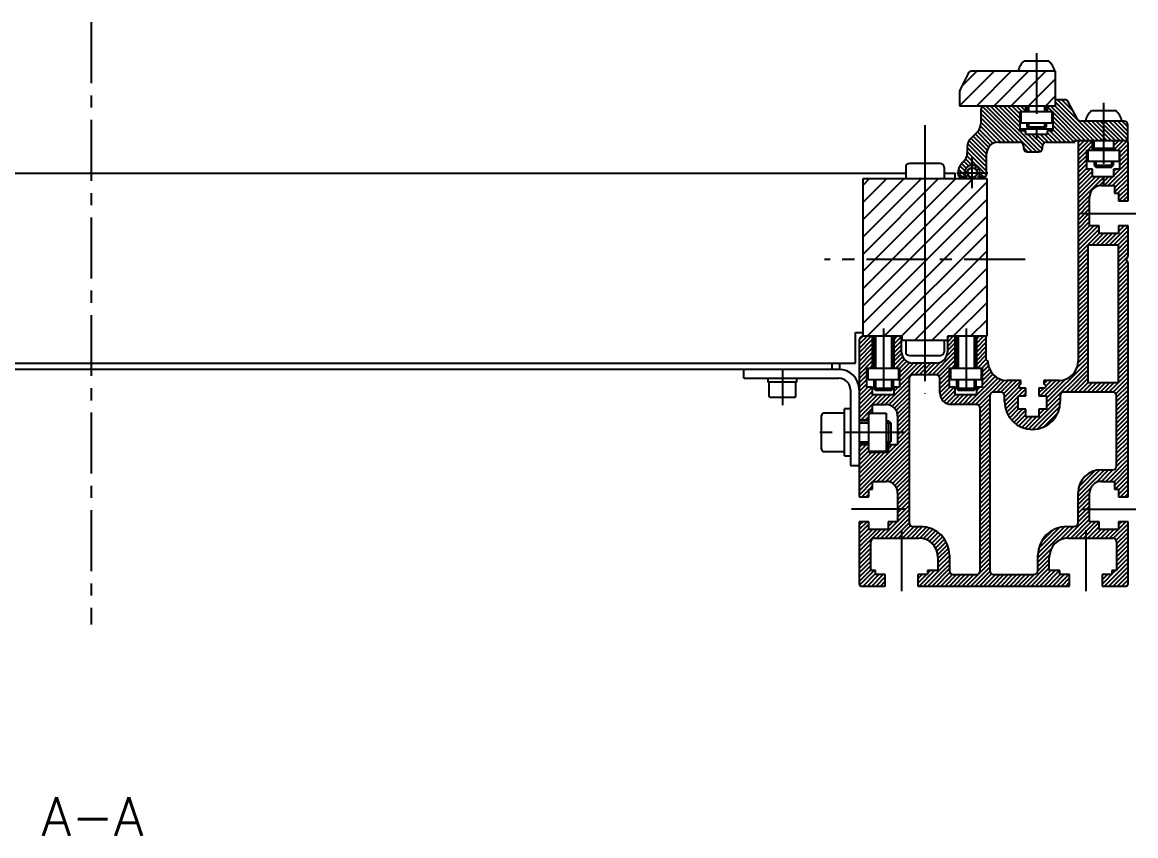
# Model space of a CAD drawing. Extents: x -10 to 1647, y -8 to 1051.
# Drawn here: x 1356.9 to 1646.9, y 3 to 214.8 of the extents above; entities that cross this region are included whole.
import ezdxf

# ---------------------------------------------------------------- set-up
doc = ezdxf.new("R2010")
doc.units = 0
doc.header["$LTSCALE"] = 0.5
doc.linetypes.add('CENTER', pattern=[50.8, 31.75, -6.35, 6.35, -6.35])
for name, color, linetype in [('MSM_CENTER', 1, 'CENTER'), ('MSM_CONTINUOUS', 7, 'CONTINUOUS'), ('MSM_NARROW', 5, 'CONTINUOUS'), ('MSM_PART_NUMBER', 7, 'CONTINUOUS')]:
    doc.layers.add(name, color=color, linetype=linetype)
doc.styles.get("Standard").update_dxf_attribs({"font": 'txt.shx', "height": 10, "bigfont": 'bigfont.shx'})

# ---------------------------------------------------------------- blocks, each defined once
blk = doc.blocks.new('*U90')
at = {"layer": 'MSM_PART_NUMBER'}
blk.add_text('A-A', height=10, dxfattribs=at).set_placement((1361.96, 3))

msp = doc.modelspace()

# ---------------------------------------------------------------- linework, layer by layer
at = {"layer": 'MSM_CENTER'}
for p, q in [((1374.85, 214.75), (1374.85, 58)), ((1621, 206.75), (1621, 183.5)), ((1638.5, 193.75), (1638.5, 172.5)), ((1591.95, 188), (1591.95, 118)), ((1604.3, 171.6), (1604.3, 179.6)), ((1600.3, 175.6), (1608.3, 175.6)), ((1632.85, 165), (1646.85, 165)), ((1618.05, 153), (1565.85, 153)), ((1581.2, 135), (1581.2, 115.75)), ((1602.7, 135), (1602.7, 115.75)), ((1554.85, 124.1), (1554.85, 115.1)), ((1586.85, 108), (1563.05, 108)), ((1586.85, 88), (1572.85, 88)), ((1632.85, 88), (1646.85, 88)), ((1585.85, 82.5), (1585.85, 66)), ((1633.85, 82.5), (1633.85, 66))]:
    msp.add_line(p, q, dxfattribs=at)
at = {"layer": 'MSM_CONTINUOUS'}
for p, q in [((1617.88, 204.75), (1624.13, 204.75)), ((1603.22, 201.45), (1601.11, 197.21)), ((1626, 202), (1604.12, 202)), ((1626, 193), (1626, 202)), ((1601, 196.76), (1601, 193)), ((1628.4, 194.6), (1626, 194.6)), ((1601, 193), (1626, 193)), ((1606.5, 192), (1606.5, 188.34)), ((1616.75, 191.5), (1625.25, 191.5)), ((1616.75, 186.5), (1616.75, 191.5)), ((1617, 188.5), (1617, 191.5)), ((1618.25, 191.5), (1618.25, 193)), ((1618.5, 193), (1618.5, 191.5)), ((1623.5, 191.5), (1623.5, 193)), ((1623.75, 193), (1623.75, 191.5)), ((1625, 191.5), (1625, 188.5)), ((1625.25, 191.5), (1625.25, 186.5)), ((1631.72, 189.53), (1629.28, 194.07)), ((1635.38, 191.75), (1641.63, 191.75)), ((1625, 188.5), (1617, 188.5)), ((1618.5, 188.5), (1618.5, 187.43)), ((1623.5, 188.5), (1623.5, 187.43)), ((1643.8, 189), (1632.6, 189)), ((1638.5, 188.5), (1637.63, 189)), ((1639.37, 189), (1638.5, 188.5)), ((1605.62, 186.22), (1603.88, 184.48)), ((1616.75, 187), (1625.25, 187)), ((1618.25, 186.5), (1616.75, 186.5)), ((1618.25, 185.5), (1618.25, 186.5)), ((1623.5, 187.43), (1618.5, 187.43)), ((1618.5, 187.43), (1618.93, 187)), ((1623.07, 187), (1623.5, 187.43)), ((1623.75, 186.5), (1623.75, 185.5)), ((1625.25, 186.5), (1623.75, 186.5)), ((1644.8, 184), (1644.8, 188)), ((1611, 183.5), (1616.6, 183.5)), ((1623.75, 185.5), (1618.25, 185.5)), ((1623.6, 183.5), (1631, 183.5)), ((1631, 184), (1644.8, 184)), ((1631, 183.5), (1631, 184)), ((1631.85, 183.5), (1631.85, 126.51)), ((1635.6, 181.5), (1635.6, 184)), ((1635.9, 184), (1635.9, 182)), ((1641.1, 184), (1641.1, 181.5)), ((1644.85, 168.25), (1644.85, 183.5)), ((1603, 182.36), (1603, 180.74)), ((1608, 175.1), (1608, 180.5)), ((1617.6, 182.5), (1617.6, 182)), ((1618.6, 181), (1621.6, 181)), ((1622.6, 182), (1622.6, 182.5)), ((1634.1, 181.5), (1642.6, 181.5)), ((1634.1, 176.5), (1634.1, 181.5)), ((1634.5, 178.5), (1634.5, 181.5)), ((1635.9, 182), (1641.1, 182)), ((1636, 182), (1636, 181.5)), ((1641, 181.5), (1641, 182)), ((1642.5, 181.5), (1642.5, 178.5)), ((1642.6, 181.5), (1642.6, 176.5)), ((1586.95, 177), (1586.95, 174.08)), ((1595.95, 178), (1587.95, 178)), ((1596.95, 177), (1596.95, 174.08)), ((1642.5, 178.5), (1634.5, 178.5)), ((1636, 178.5), (1636, 177.43)), ((1641, 177.43), (1636, 177.43)), ((1636, 177.43), (1636.43, 177)), ((1636.43, 177), (1640.57, 177)), ((1640.57, 177), (1641, 177.43)), ((1641, 178.5), (1641, 177.43)), ((1162.75, 175.5), (1586.95, 175.5)), ((1575.85, 174.08), (1608.05, 174.08)), ((1575.85, 133), (1575.85, 174.08)), ((1591.95, 174.08), (1591.95, 131.92)), ((1596.95, 175.5), (1599.85, 175.5)), ((1599.85, 174.08), (1599.85, 175.5)), ((1600.6, 175.6), (1600.6, 175.1)), ((1601.1, 174.6), (1602.21, 174.6)), ((1606.39, 174.6), (1607.5, 174.6)), ((1608.05, 174.08), (1608.05, 133)), ((1635.6, 176.5), (1634.1, 176.5)), ((1635.6, 174.5), (1635.6, 176.5)), ((1641.1, 174.5), (1635.6, 174.5)), ((1641.1, 176.5), (1641.1, 174.5)), ((1642.6, 176.5), (1641.1, 176.5)), ((1637.85, 172.25), (1641.35, 172.25)), ((1641.35, 172.25), (1641.35, 170.25)), ((1634.85, 161.75), (1634.85, 169.25)), ((1641.35, 170.25), (1642.35, 170.25)), ((1642.35, 170.25), (1642.35, 168.25)), ((1642.35, 168.25), (1644.85, 168.25)), ((1637.35, 161.75), (1634.85, 161.75)), ((1637.35, 159.75), (1637.35, 161.75)), ((1642.35, 159.75), (1637.35, 159.75)), ((1644.85, 161.75), (1642.35, 161.75)), ((1642.35, 161.75), (1642.35, 159.75)), ((1644.85, 153.87), (1644.85, 161.75)), ((1642.35, 156.75), (1634.35, 156.75)), ((1634.35, 156.75), (1634.35, 121)), ((1642.35, 121), (1642.35, 156.75)), ((1644.35, 153), (1644.85, 153.87)), ((1644.85, 152.13), (1644.35, 153)), ((1644.85, 91.25), (1644.85, 152.13)), ((1573.85, 126), (1573.85, 134)), ((1573.85, 134), (1575.85, 134)), ((1574.85, 132), (1574.85, 91.25)), ((1586.05, 133), (1575.85, 133)), ((1578.35, 124.75), (1578.35, 133)), ((1578.7, 133), (1578.7, 124.75)), ((1583.7, 124.75), (1583.7, 133)), ((1583.85, 133), (1583.85, 124.75)), ((1585.85, 129), (1585.85, 133)), ((1586.05, 131.92), (1586.05, 133)), ((1597.85, 131.92), (1586.05, 131.92)), ((1586.95, 131.92), (1586.95, 129)), ((1596.95, 131.92), (1596.95, 129)), ((1597.85, 133), (1597.85, 129)), ((1608.05, 133), (1597.85, 133)), ((1599.85, 124.75), (1599.85, 133)), ((1600.2, 133), (1600.2, 124.75)), ((1605.2, 124.75), (1605.2, 133)), ((1605.35, 133), (1605.35, 124.75)), ((1607.95, 126.91), (1607.95, 133)), ((1587.95, 128), (1595.95, 128)), ((1175.85, 126), (1573.85, 126)), ((1567.85, 124.4), (1567.85, 126)), ((1569.85, 124.4), (1569.85, 126)), ((1576.85, 124.75), (1585.35, 124.75)), ((1576.85, 119.75), (1576.85, 124.75)), ((1577.2, 121.75), (1577.2, 124.75)), ((1585.2, 121.75), (1585.2, 124.75)), ((1585.35, 124.75), (1585.35, 119.75)), ((1594.85, 126), (1588.85, 126)), ((1598.35, 124.75), (1606.85, 124.75)), ((1598.35, 119.75), (1598.35, 124.75)), ((1598.7, 121.75), (1598.7, 124.75)), ((1606.7, 121.75), (1606.7, 124.75)), ((1606.85, 124.75), (1606.85, 119.75)), ((1569.85, 124.4), (1179.85, 124.4)), ((1544.85, 122.1), (1544.85, 124.4)), ((1544.85, 122.1), (1569.55, 122.1)), ((1551.05, 122.1), (1551.05, 121.1)), ((1558.65, 121.1), (1558.65, 122.1)), ((1587.85, 122), (1587.85, 84.5)), ((1594.85, 123), (1588.85, 123)), ((1595.85, 118.25), (1595.85, 122)), ((1558.65, 121.1), (1551.05, 121.1)), ((1551.35, 121.1), (1551.35, 117.5)), ((1558.35, 117.5), (1558.35, 121.1)), ((1572.55, 119.1), (1572.55, 99.4)), ((1578.35, 119.75), (1576.85, 119.75)), ((1577.2, 121.75), (1585.2, 121.75)), ((1578.35, 117.75), (1578.35, 119.75)), ((1578.7, 121.75), (1578.7, 119.43)), ((1583.7, 119.43), (1578.7, 119.43)), ((1578.7, 119.43), (1579.13, 119)), ((1579.13, 119), (1583.27, 119)), ((1583.27, 119), (1583.7, 119.43)), ((1583.7, 121.75), (1583.7, 119.43)), ((1583.85, 119.75), (1583.85, 117.75)), ((1585.35, 119.75), (1583.85, 119.75)), ((1599.85, 119.75), (1598.35, 119.75)), ((1598.7, 121.75), (1606.7, 121.75)), ((1599.85, 117.75), (1599.85, 119.75)), ((1600.2, 121.75), (1600.2, 119.43)), ((1605.2, 119.43), (1600.2, 119.43)), ((1600.2, 119.43), (1600.63, 119)), ((1600.63, 119), (1604.77, 119)), ((1604.77, 119), (1605.2, 119.43)), ((1605.2, 121.75), (1605.2, 119.43)), ((1605.35, 119.75), (1605.35, 117.75)), ((1606.85, 119.75), (1605.35, 119.75)), ((1616.95, 121.51), (1613.35, 121.51)), ((1616.95, 120.51), (1616.95, 121.51)), ((1618.25, 119.51), (1616.95, 119.51)), ((1618.25, 117.51), (1618.25, 119.51)), ((1621.65, 119.51), (1621.65, 117.51)), ((1622.95, 119.51), (1621.65, 119.51)), ((1622.95, 121.51), (1622.95, 120.51)), ((1626.85, 121.51), (1622.95, 121.51)), ((1634.35, 121), (1642.35, 121)), ((1557.95, 117.1), (1551.75, 117.1)), ((1583.85, 117.75), (1578.35, 117.75)), ((1605.35, 117.75), (1599.85, 117.75)), ((1608.85, 117.5), (1608.85, 72)), ((1611.7, 118.5), (1609.85, 118.5)), ((1612.7, 116), (1612.7, 117.5)), ((1616.25, 117.51), (1618.25, 117.51)), ((1616.25, 114.01), (1616.25, 117.51)), ((1621.65, 117.51), (1623.65, 117.51)), ((1623.65, 117.51), (1623.65, 114.01)), ((1627.2, 117.5), (1627.2, 116)), ((1640.85, 118.5), (1628.2, 118.5)), ((1641.85, 99.25), (1641.85, 117.5)), ((1571.05, 101.9), (1571.05, 114.1)), ((1572.55, 114.1), (1571.05, 114.1)), ((1577.35, 102.75), (1577.35, 113.25)), ((1577.35, 113.25), (1578.35, 113.25)), ((1578.35, 115.25), (1581.85, 115.25)), ((1578.35, 113.25), (1578.35, 115.25)), ((1605.35, 115.25), (1598.85, 115.25)), ((1606.35, 72), (1606.35, 114.25)), ((1618.25, 114.01), (1616.25, 114.01)), ((1618.25, 112.01), (1618.25, 114.01)), ((1621.65, 114.01), (1621.65, 112.01)), ((1623.65, 114.01), (1621.65, 114.01)), ((1565.05, 103.6), (1565.05, 112.4)), ((1571.05, 113), (1565.65, 113)), ((1574.85, 111.25), (1577.35, 111.25)), ((1577.35, 111), (1574.85, 111)), ((1577.35, 113), (1581.85, 113)), ((1581.85, 113), (1581.85, 103)), ((1581.85, 111), (1582.51, 111)), ((1583.05, 110.46), (1582.51, 111)), ((1582.51, 111), (1582.51, 105)), ((1583.05, 110.46), (1583.05, 105.54)), ((1584.85, 112.25), (1584.85, 104.75)), ((1621.65, 112.01), (1618.25, 112.01)), ((1574.85, 105), (1577.35, 105)), ((1577.35, 104.75), (1574.85, 104.75)), ((1581.85, 105), (1582.51, 105)), ((1582.35, 104.75), (1582.35, 102.75)), ((1584.85, 104.75), (1582.35, 104.75)), ((1582.51, 105), (1583.05, 105.54)), ((1565.65, 103), (1571.05, 103)), ((1571.05, 101.9), (1572.55, 101.9)), ((1581.85, 103), (1577.35, 103)), ((1582.35, 102.75), (1577.35, 102.75)), ((1572.55, 99.4), (1574.85, 99.4)), ((1637.85, 98.25), (1640.85, 98.25)), ((1577.35, 91.25), (1577.35, 93.25)), ((1577.35, 93.25), (1578.35, 93.25)), ((1578.35, 95.25), (1581.85, 95.25)), ((1578.35, 93.25), (1578.35, 95.25)), ((1637.85, 95.25), (1641.35, 95.25)), ((1641.35, 95.25), (1641.35, 93.25)), ((1641.35, 93.25), (1642.35, 93.25)), ((1642.35, 93.25), (1642.35, 91.25)), ((1574.85, 91.25), (1577.35, 91.25)), ((1584.85, 92.25), (1584.85, 84.75)), ((1631.85, 84.5), (1631.85, 92.25)), ((1634.85, 84.75), (1634.85, 92.25)), ((1642.35, 91.25), (1644.85, 91.25)), ((1574.85, 84.75), (1574.85, 68.5)), ((1577.35, 84.75), (1574.85, 84.75)), ((1577.35, 82.75), (1577.35, 84.75)), ((1582.35, 84.75), (1582.35, 82.75)), ((1584.85, 84.75), (1582.35, 84.75)), ((1637.35, 84.75), (1634.85, 84.75)), ((1637.35, 82.75), (1637.35, 84.75)), ((1642.35, 84.75), (1642.35, 82.75)), ((1644.85, 84.75), (1642.35, 84.75)), ((1644.85, 68.5), (1644.85, 84.75)), ((1582.35, 82.75), (1577.35, 82.75)), ((1588.85, 83.5), (1590.85, 83.5)), ((1628.85, 83.5), (1630.85, 83.5)), ((1642.35, 82.75), (1637.35, 82.75)), ((1577.85, 72), (1577.85, 79.5)), ((1578.85, 80.5), (1590.35, 80.5)), ((1629.35, 80.5), (1640.85, 80.5)), ((1641.85, 79.5), (1641.85, 72)), ((1595.35, 75.5), (1595.35, 72)), ((1598.35, 76), (1598.35, 72)), ((1621.35, 72), (1621.35, 76)), ((1624.35, 72), (1624.35, 75.5)), ((1579.1, 72), (1577.85, 72)), ((1579.1, 71), (1579.1, 72)), ((1581.6, 71), (1579.1, 71)), ((1581.6, 68), (1581.6, 71)), ((1590.1, 71), (1590.1, 68)), ((1592.6, 71), (1590.1, 71)), ((1592.6, 72), (1592.6, 71)), ((1595.35, 72), (1592.6, 72)), ((1599.35, 71), (1605.35, 71)), ((1609.85, 71), (1620.35, 71)), ((1627.1, 72), (1624.35, 72)), ((1627.1, 71), (1627.1, 72)), ((1629.6, 71), (1627.1, 71)), ((1629.6, 68), (1629.6, 71)), ((1638.1, 71), (1638.1, 68)), ((1640.6, 71), (1638.1, 71)), ((1640.6, 72), (1640.6, 71)), ((1641.85, 72), (1640.6, 72)), ((1575.35, 68), (1581.6, 68)), ((1590.1, 68), (1629.6, 68)), ((1638.1, 68), (1644.35, 68))]:
    msp.add_line(p, q, dxfattribs=at)
msp.add_circle((1604.3, 175.6), 1.25, dxfattribs=at)
for centre, radius, start, end in [((1620.91, 201.1), 4.75, 129.7731, 169.0684), ((1621.09, 201.1), 4.75, 10.9316, 50.2269), ((1604.12, 201), 1, 90, 153.4349), ((1602, 196.76), 1, 153.4349, 180), ((1628.4, 193.6), 1, 28.1786, 90), ((1607.5, 192), 1, 90, 180), ((1638.41, 188.1), 4.75, 129.7731, 169.0684), ((1638.59, 188.1), 4.75, 10.9316, 50.2269), ((1632.6, 190), 1, 208.1786, 270), ((1643.8, 188), 1, 360, 90), ((1603.5, 188.34), 3, 315, 0), ((1606, 182.36), 3, 135, 180), ((1611, 180.5), 3, 90, 180), ((1616.6, 182.5), 1, 360, 90), ((1623.6, 182.5), 1, 90, 180), ((1632.35, 183.5), 0.5, 90, 180), ((1644.35, 183.5), 0.5, 360, 90), ((1600, 180.74), 3, 309.9255, 360), ((1618.6, 182), 1, 180, 270), ((1621.6, 182), 1, 270, 0), ((1587.95, 177), 1, 90, 180), ((1595.95, 177), 1, 0, 90), ((1604.3, 175.6), 3.7, 129.9255, 180), ((1604.3, 175.6), 2, 310.5358, 229.4642), ((1601.1, 175.1), 0.5, 180, 270), ((1602.21, 174.9), 0.3, 270, 333.3458), ((1606.39, 174.9), 0.3, 206.6542, 270), ((1607.5, 175.1), 0.5, 270, 360), ((1637.85, 169.25), 3, 90, 180), ((1575.85, 132), 1, 90, 180), ((1588.85, 129), 3, 180, 270), ((1587.95, 129), 1, 180, 270), ((1594.85, 129), 3, 270, 0), ((1595.95, 129), 1, 270, 360), ((1608.83, 127.38), 1, 208.5701, 241.4299), ((1613.35, 126.51), 5, 180, 270), ((1626.85, 126.51), 5, 270, 360), ((1569.55, 119.1), 5.3, 0, 90), ((1569.55, 119.1), 3, 360, 90), ((1588.85, 122), 1, 90, 180), ((1594.85, 122), 1, 360, 90), ((1616.95, 120.01), 0.5, 90, 270), ((1622.95, 120.01), 0.5, 270, 90), ((1551.75, 117.5), 0.4, 180, 270), ((1557.95, 117.5), 0.4, 270, 0), ((1598.85, 118.25), 3, 180, 270), ((1609.85, 117.5), 1, 90, 180), ((1611.7, 117.5), 1, 360, 90), ((1619.95, 116), 7.25, 180, 0), ((1628.2, 117.5), 1, 90, 180), ((1640.85, 117.5), 1, 360, 90), ((1581.85, 112.25), 3, 360, 90), ((1605.35, 114.25), 1, 360, 90), ((1565.65, 112.4), 0.6, 90, 180), ((1565.65, 103.6), 0.6, 180, 270), ((1640.85, 99.25), 1, 270, 0), ((1637.85, 92.25), 6, 90, 180), ((1581.85, 92.25), 3, 360, 90), ((1637.85, 92.25), 3, 90, 180), ((1588.85, 84.5), 1, 180, 270), ((1630.85, 84.5), 1, 270, 0), ((1590.85, 76), 7.5, 0, 90), ((1628.85, 76), 7.5, 90, 180), ((1578.85, 79.5), 1, 90, 180), ((1590.35, 75.5), 5, 0, 90), ((1629.35, 75.5), 5, 90, 180), ((1640.85, 79.5), 1, 360, 90), ((1599.35, 72), 1, 180, 270), ((1605.35, 72), 1, 270, 0), ((1609.85, 72), 1, 180, 270), ((1620.35, 72), 1, 270, 0), ((1575.35, 68.5), 0.5, 180, 270), ((1644.35, 68.5), 0.5, 270, 0)]:
    msp.add_arc(centre, radius, start, end, dxfattribs=at)
at = {"layer": 'MSM_NARROW'}
for p, q in [((1601, 193.03), (1609.97, 202)), ((1601.52, 198.04), (1605.48, 202)), ((1605.46, 193), (1614.46, 202)), ((1609.95, 193), (1618.95, 202)), ((1614.44, 193), (1623.44, 202)), ((1618.93, 193), (1626, 200.07)), ((1623.42, 193), (1626, 195.58)), ((1637.06, 184), (1626.46, 194.6)), ((1630.64, 191.55), (1627.58, 194.6)), ((1629.34, 193.96), (1628.78, 194.52)), ((1615.11, 183.5), (1606.51, 192.1)), ((1616.23, 183.5), (1606.92, 192.81)), ((1619.85, 181), (1607.85, 193)), ((1620.98, 181), (1608.98, 193)), ((1622.01, 181.09), (1610.1, 193)), ((1616.75, 187.47), (1611.22, 193)), ((1616.75, 188.59), (1612.34, 193)), ((1616.75, 189.72), (1613.47, 193)), ((1616.75, 190.84), (1614.59, 193)), ((1617.21, 191.5), (1615.71, 193)), ((1618.25, 191.58), (1616.83, 193)), ((1618.25, 192.71), (1617.96, 193)), ((1618.93, 193), (1618.93, 191.5)), ((1623.07, 193), (1623.07, 191.5)), ((1625.07, 191.5), (1623.75, 192.82)), ((1623.95, 191.5), (1623.75, 191.7)), ((1633.69, 184), (1624.69, 193)), ((1634.81, 184), (1625.81, 193)), ((1635.94, 184), (1626, 193.94)), ((1613.99, 183.5), (1606.5, 190.99)), ((1612.86, 183.5), (1606.5, 189.86)), ((1611.74, 183.5), (1606.5, 188.74)), ((1618.93, 188.5), (1618.93, 187)), ((1623.07, 188.5), (1623.07, 187)), ((1632.57, 184), (1625.25, 191.32)), ((1631.45, 184), (1625.25, 190.2)), ((1630.82, 183.5), (1625.25, 189.07)), ((1638.18, 184), (1633.18, 189)), ((1639.3, 184), (1634.3, 189)), ((1640.43, 184), (1635.43, 189)), ((1641.55, 184), (1636.55, 189)), ((1642.67, 184), (1637.72, 188.95)), ((1643.79, 184), (1639, 188.79)), ((1644.8, 184.12), (1639.92, 189)), ((1644.8, 185.24), (1641.04, 189)), ((1644.8, 186.36), (1642.16, 189)), ((1644.8, 187.49), (1643.29, 189)), ((1608.54, 182.21), (1605.08, 185.68)), ((1609.07, 182.8), (1605.64, 186.24)), ((1609.76, 183.23), (1606.12, 186.88)), ((1610.64, 183.48), (1606.43, 187.69)), ((1618.25, 185.97), (1617.72, 186.5)), ((1626.33, 183.5), (1623.75, 186.08)), ((1627.46, 183.5), (1624.46, 186.5)), ((1629.7, 183.5), (1625.25, 187.95)), ((1628.58, 183.5), (1625.25, 186.83)), ((1608, 178.26), (1603.11, 183.15)), ((1608, 179.38), (1603.45, 183.93)), ((1608, 180.51), (1603.95, 184.55)), ((1608.16, 181.47), (1604.51, 185.11)), ((1622.54, 181.68), (1618.72, 185.5)), ((1622.63, 182.72), (1619.84, 185.5)), ((1623.1, 183.37), (1620.97, 185.5)), ((1624.09, 183.5), (1622.09, 185.5)), ((1625.21, 183.5), (1623.21, 185.5)), ((1630.95, 183.5), (1631, 183.55)), ((1631.85, 183.47), (1632.38, 184)), ((1631.85, 182.35), (1633.5, 184)), ((1631.85, 181.23), (1634.62, 184)), ((1631.85, 180.1), (1635.6, 183.85)), ((1634.37, 181.5), (1635.6, 182.73)), ((1641.1, 181.5), (1643.6, 184)), ((1641.1, 182.62), (1642.48, 184)), ((1641.1, 183.74), (1641.36, 184)), ((1642.23, 181.5), (1644.64, 183.91)), ((1642.6, 180.75), (1644.85, 183)), ((1607.97, 174.93), (1602.9, 179.99)), ((1608, 177.14), (1603, 182.14)), ((1608, 176.02), (1603, 181.02)), ((1618.73, 181), (1617.6, 182.13)), ((1631.85, 178.98), (1634.1, 181.23)), ((1631.85, 177.86), (1634.1, 180.11)), ((1635.49, 181.5), (1635.6, 181.61)), ((1636.43, 182), (1636.43, 181.5)), ((1640.57, 182), (1640.57, 181.5)), ((1642.6, 179.63), (1644.85, 181.88)), ((1642.6, 178.51), (1644.85, 180.76)), ((1602.35, 176.05), (1601.05, 177.36)), ((1602.71, 176.81), (1601.5, 178.02)), ((1603.31, 177.34), (1602.08, 178.57)), ((1604.18, 177.59), (1602.57, 179.2)), ((1602.63, 176.7), (1603.19, 177.27)), ((1603.79, 176.74), (1604.62, 177.57)), ((1604.88, 176.71), (1605.43, 177.25)), ((1631.85, 176.74), (1634.1, 178.99)), ((1631.85, 175.61), (1634.1, 177.86)), ((1636.43, 178.5), (1636.43, 177)), ((1639.71, 172.25), (1644.85, 177.39)), ((1640.57, 178.5), (1640.57, 177)), ((1641.1, 174.76), (1644.85, 178.51)), ((1642.6, 177.38), (1644.85, 179.63)), ((1575.85, 145.43), (1604.95, 174.54)), ((1575.85, 172.37), (1577.56, 174.08)), ((1575.85, 167.88), (1582.05, 174.08)), ((1575.85, 163.39), (1586.54, 174.08)), ((1575.85, 158.9), (1591.03, 174.08)), ((1575.85, 154.41), (1595.52, 174.08)), ((1575.85, 149.92), (1600.01, 174.08)), ((1601.56, 174.6), (1600.6, 175.56)), ((1602.46, 174.82), (1600.73, 176.55)), ((1602.33, 175.28), (1603.16, 176.11)), ((1602.65, 174.47), (1603.19, 175.02)), ((1603.38, 174.08), (1603.77, 174.47)), ((1605.36, 174.95), (1606.28, 175.86)), ((1605.43, 176.13), (1605.98, 176.68)), ((1607.17, 174.6), (1606.3, 175.48)), ((1631.85, 174.49), (1634.1, 176.74)), ((1631.85, 173.37), (1634.98, 176.5)), ((1631.85, 172.25), (1635.6, 176)), ((1631.85, 171.12), (1635.6, 174.87)), ((1631.85, 170), (1636.35, 174.5)), ((1631.85, 168.88), (1637.47, 174.5)), ((1631.85, 167.76), (1638.59, 174.5)), ((1637.44, 172.22), (1639.72, 174.5)), ((1638.59, 172.25), (1640.84, 174.5)), ((1640.83, 172.25), (1644.85, 176.27)), ((1641.1, 175.88), (1641.72, 176.5)), ((1641.35, 171.64), (1644.85, 175.14)), ((1641.35, 170.52), (1644.85, 174.02)), ((1575.85, 140.94), (1608.05, 173.14)), ((1642.2, 170.25), (1644.85, 172.9)), ((1642.35, 169.28), (1644.85, 171.78)), ((1575.85, 136.45), (1608.05, 168.65)), ((1631.85, 166.63), (1634.88, 169.66)), ((1631.85, 165.51), (1634.85, 168.51)), ((1642.45, 168.25), (1644.85, 170.65)), ((1643.57, 168.25), (1644.85, 169.53)), ((1644.69, 168.25), (1644.85, 168.41)), ((1631.85, 164.39), (1634.85, 167.39)), ((1631.85, 163.27), (1634.85, 166.27)), ((1576.89, 133), (1608.05, 164.16)), ((1631.85, 162.14), (1634.85, 165.14)), ((1631.85, 161.02), (1634.85, 164.02)), ((1631.85, 159.9), (1634.85, 162.9)), ((1581.38, 133), (1608.05, 159.67)), ((1631.85, 158.78), (1634.85, 161.78)), ((1631.85, 157.65), (1635.95, 161.75)), ((1631.85, 156.53), (1637.07, 161.75)), ((1631.85, 155.41), (1637.35, 160.91)), ((1631.85, 154.29), (1637.35, 159.79)), ((1635.44, 156.75), (1638.44, 159.75)), ((1636.56, 156.75), (1639.56, 159.75)), ((1637.68, 156.75), (1640.68, 159.75)), ((1638.81, 156.75), (1641.81, 159.75)), ((1639.93, 156.75), (1644.85, 161.67)), ((1641.05, 156.75), (1644.85, 160.55)), ((1642.35, 161.42), (1642.68, 161.75)), ((1642.35, 160.29), (1643.81, 161.75)), ((1642.17, 156.75), (1644.85, 159.43)), ((1642.35, 155.8), (1644.85, 158.3)), ((1642.35, 154.68), (1644.85, 157.18)), ((1585.87, 133), (1608.05, 155.18)), ((1631.85, 153.16), (1634.35, 155.66)), ((1631.85, 152.04), (1634.35, 154.54)), ((1642.35, 153.56), (1644.85, 156.06)), ((1642.35, 152.44), (1644.85, 154.94)), ((1642.35, 151.31), (1644.78, 153.74)), ((1631.85, 150.92), (1634.35, 153.42)), ((1631.85, 149.79), (1634.35, 152.29)), ((1631.85, 148.67), (1634.35, 151.17)), ((1642.35, 150.19), (1644.65, 152.49)), ((1642.35, 149.07), (1644.85, 151.57)), ((1589.28, 131.92), (1608.05, 150.69)), ((1631.85, 147.55), (1634.35, 150.05)), ((1631.85, 146.43), (1634.35, 148.93)), ((1642.35, 147.95), (1644.85, 150.45)), ((1642.35, 146.82), (1644.85, 149.32)), ((1642.35, 145.7), (1644.85, 148.2)), ((1593.77, 131.92), (1608.05, 146.2)), ((1631.85, 145.3), (1634.35, 147.8)), ((1631.85, 144.18), (1634.35, 146.68)), ((1631.85, 143.06), (1634.35, 145.56)), ((1642.35, 144.58), (1644.85, 147.08)), ((1642.35, 143.46), (1644.85, 145.96)), ((1631.85, 141.94), (1634.35, 144.44)), ((1631.85, 140.81), (1634.35, 143.31)), ((1631.85, 139.69), (1634.35, 142.19)), ((1642.35, 142.33), (1644.85, 144.83)), ((1642.35, 141.21), (1644.85, 143.71)), ((1642.35, 140.09), (1644.85, 142.59)), ((1599.34, 133), (1608.05, 141.71)), ((1631.85, 138.57), (1634.35, 141.07)), ((1631.85, 137.45), (1634.35, 139.95)), ((1642.35, 138.97), (1644.85, 141.47)), ((1642.35, 137.84), (1644.85, 140.34)), ((1642.35, 136.72), (1644.85, 139.22)), ((1603.83, 133), (1608.05, 137.22)), ((1631.85, 136.32), (1634.35, 138.82)), ((1631.85, 135.2), (1634.35, 137.7)), ((1631.85, 134.08), (1634.35, 136.58)), ((1642.35, 135.6), (1644.85, 138.1)), ((1642.35, 134.48), (1644.85, 136.98)), ((1631.85, 132.96), (1634.35, 135.46)), ((1631.85, 131.83), (1634.35, 134.33)), ((1642.35, 133.35), (1644.85, 135.85)), ((1642.35, 132.23), (1644.85, 134.73)), ((1642.35, 131.11), (1644.85, 133.61)), ((1574.85, 130.96), (1576.89, 133)), ((1574.85, 129.84), (1578.01, 133)), ((1574.85, 128.72), (1578.35, 132.22)), ((1574.85, 127.59), (1578.35, 131.09)), ((1574.86, 132.1), (1575.75, 132.99)), ((1579.13, 133), (1579.13, 124.75)), ((1583.27, 133), (1583.27, 124.75)), ((1583.85, 132.1), (1584.75, 133)), ((1583.85, 130.98), (1585.85, 132.98)), ((1583.85, 129.86), (1585.85, 131.86)), ((1583.85, 128.74), (1585.85, 130.74)), ((1597.85, 132.63), (1598.22, 133)), ((1597.85, 131.51), (1599.34, 133)), ((1597.85, 130.39), (1599.85, 132.39)), ((1597.85, 129.27), (1599.85, 131.27)), ((1600.63, 133), (1600.63, 124.75)), ((1604.77, 133), (1604.77, 124.75)), ((1605.35, 131.15), (1607.2, 133)), ((1605.35, 132.28), (1606.07, 133)), ((1605.35, 130.03), (1607.95, 132.63)), ((1605.35, 128.91), (1607.95, 131.51)), ((1631.85, 130.71), (1634.35, 133.21)), ((1631.85, 129.59), (1634.35, 132.09)), ((1631.85, 128.47), (1634.35, 130.97)), ((1642.35, 129.99), (1644.85, 132.49)), ((1642.35, 128.86), (1644.85, 131.36)), ((1574.85, 126.47), (1578.35, 129.97)), ((1574.85, 125.35), (1578.35, 128.85)), ((1574.85, 124.23), (1578.35, 127.73)), ((1583.85, 127.61), (1585.85, 129.61)), ((1583.85, 126.49), (1585.89, 128.53)), ((1583.85, 125.37), (1586.16, 127.68)), ((1593.83, 123), (1599.85, 129.02)), ((1594.95, 123), (1599.85, 127.9)), ((1597.65, 127.94), (1599.85, 130.14)), ((1605.35, 127.79), (1607.95, 130.39)), ((1605.35, 126.66), (1607.95, 129.26)), ((1605.35, 125.54), (1607.95, 128.14)), ((1631.54, 124.79), (1634.35, 127.6)), ((1631.83, 126.2), (1634.35, 128.72)), ((1631.85, 127.34), (1634.35, 129.84)), ((1642.35, 127.74), (1644.85, 130.24)), ((1642.35, 126.62), (1644.85, 129.12)), ((1642.35, 125.5), (1644.85, 128)), ((1574.85, 123.1), (1578.35, 126.6)), ((1577.62, 124.75), (1578.35, 125.48)), ((1584.35, 124.75), (1586.61, 127.01)), ((1585.35, 124.62), (1587.21, 126.49)), ((1585.35, 123.5), (1587.98, 126.13)), ((1585.35, 121.26), (1590.09, 126)), ((1585.35, 122.38), (1588.97, 126)), ((1585.35, 120.13), (1591.22, 126)), ((1589.34, 123), (1592.34, 126)), ((1590.46, 123), (1593.46, 126)), ((1591.58, 123), (1594.58, 126)), ((1592.71, 123), (1595.91, 126.2)), ((1595.66, 122.59), (1599.85, 126.78)), ((1598.95, 124.75), (1599.85, 125.65)), ((1605.68, 124.75), (1607.95, 127.02)), ((1606.81, 124.75), (1608.36, 126.31)), ((1606.85, 123.67), (1608.5, 125.32)), ((1623.65, 115.78), (1634.35, 126.48)), ((1623.65, 114.65), (1634.35, 125.35)), ((1642.35, 124.37), (1644.85, 126.87)), ((1642.35, 123.25), (1644.85, 125.75)), ((1574.85, 121.98), (1576.85, 123.98)), ((1574.85, 120.86), (1576.85, 122.86)), ((1595.85, 121.65), (1598.35, 124.15)), ((1595.85, 120.53), (1598.35, 123.03)), ((1595.85, 119.41), (1598.35, 121.91)), ((1602.92, 115.25), (1610.25, 122.58)), ((1604.04, 115.25), (1610.93, 122.14)), ((1605.16, 115.25), (1611.7, 121.79)), ((1606.85, 122.55), (1608.78, 124.48)), ((1606.85, 121.43), (1609.18, 123.76)), ((1606.85, 120.3), (1609.67, 123.13)), ((1623.65, 116.9), (1628.56, 121.81)), ((1628.62, 118.5), (1634.35, 124.23)), ((1629.74, 118.5), (1634.35, 123.11)), ((1630.86, 118.5), (1634.35, 121.99)), ((1640.95, 118.49), (1644.85, 122.38)), ((1642.35, 122.13), (1644.85, 124.63)), ((1642.35, 121.01), (1644.85, 123.51)), ((1574.85, 119.74), (1576.85, 121.74)), ((1574.85, 118.61), (1576.85, 120.61)), ((1574.85, 117.49), (1577.11, 119.75)), ((1574.85, 116.37), (1578.23, 119.75)), ((1579.13, 121.75), (1579.13, 119)), ((1581.59, 115.25), (1587.85, 121.51)), ((1582.61, 115.15), (1587.85, 120.39)), ((1583.27, 121.75), (1583.27, 119)), ((1583.4, 114.82), (1587.85, 119.27)), ((1583.85, 118.63), (1584.97, 119.75)), ((1595.85, 118.29), (1598.35, 120.79)), ((1596, 117.31), (1598.44, 119.75)), ((1596.37, 116.56), (1599.56, 119.75)), ((1596.9, 115.97), (1599.85, 118.92)), ((1600.63, 121.75), (1600.63, 119)), ((1604.77, 121.75), (1604.77, 119)), ((1605.35, 119.72), (1605.38, 119.75)), ((1605.35, 118.8), (1606.3, 119.75)), ((1609.44, 118.4), (1612.6, 121.57)), ((1610.66, 118.5), (1613.66, 121.51)), ((1611.77, 118.49), (1614.79, 121.51)), ((1612.5, 118.09), (1615.91, 121.51)), ((1612.7, 117.17), (1616.95, 121.42)), ((1612.7, 116.05), (1616.49, 119.84)), ((1612.78, 115.01), (1617.28, 119.51)), ((1616.4, 117.51), (1618.25, 119.36)), ((1621.65, 119.39), (1621.77, 119.51)), ((1621.65, 118.27), (1622.89, 119.51)), ((1622.01, 117.51), (1626.01, 121.51)), ((1622.95, 120.69), (1623.77, 121.51)), ((1623.13, 117.51), (1627.15, 121.52)), ((1623.44, 120.06), (1624.89, 121.51)), ((1631.99, 118.5), (1634.49, 121)), ((1633.11, 118.5), (1635.61, 121)), ((1634.23, 118.5), (1636.73, 121)), ((1635.35, 118.5), (1637.85, 121)), ((1636.48, 118.5), (1638.98, 121)), ((1637.6, 118.5), (1640.1, 121)), ((1638.72, 118.5), (1641.22, 121)), ((1639.84, 118.5), (1642.34, 121)), ((1641.66, 118.07), (1644.85, 121.26)), ((1641.85, 117.14), (1644.85, 120.14)), ((1641.85, 116.02), (1644.85, 119.02)), ((1574.85, 115.25), (1578.35, 118.75)), ((1574.85, 114.12), (1578.48, 117.75)), ((1574.85, 113), (1579.6, 117.75)), ((1574.85, 111.88), (1580.72, 117.75)), ((1579.34, 115.25), (1581.84, 117.75)), ((1580.47, 115.25), (1582.97, 117.75)), ((1584.02, 114.32), (1587.85, 118.14)), ((1584.5, 113.67), (1587.85, 117.02)), ((1597.58, 115.53), (1599.85, 117.79)), ((1598.45, 115.28), (1600.93, 117.75)), ((1599.55, 115.25), (1602.05, 117.75)), ((1600.67, 115.25), (1603.17, 117.75)), ((1601.8, 115.25), (1604.3, 117.75)), ((1606.02, 114.99), (1608.95, 117.91)), ((1606.35, 114.19), (1608.85, 116.69)), ((1612.97, 114.07), (1616.25, 117.36)), ((1613.25, 113.23), (1616.25, 116.23)), ((1617.52, 117.51), (1618.25, 118.23)), ((1618.95, 108.83), (1627.2, 117.08)), ((1641.85, 114.89), (1644.85, 117.89)), ((1641.85, 113.77), (1644.85, 116.77)), ((1575.34, 111.25), (1578.35, 114.26)), ((1584.79, 112.84), (1587.85, 115.9)), ((1584.85, 111.78), (1587.85, 114.78)), ((1584.85, 110.65), (1587.85, 113.65)), ((1606.35, 113.07), (1608.85, 115.57)), ((1606.35, 111.95), (1608.85, 114.45)), ((1606.35, 110.82), (1608.85, 113.32)), ((1613.62, 112.48), (1616.25, 115.11)), ((1614.05, 111.79), (1616.27, 114.01)), ((1614.55, 111.17), (1617.39, 114.01)), ((1615.11, 110.61), (1618.25, 113.74)), ((1619.99, 108.75), (1627.2, 115.96)), ((1621.23, 108.87), (1627.08, 114.72)), ((1621.65, 113.78), (1621.88, 114.01)), ((1621.65, 112.65), (1623, 114.01)), ((1622.84, 109.36), (1626.59, 113.11)), ((1641.85, 112.65), (1644.85, 115.65)), ((1641.85, 111.53), (1644.85, 114.53)), ((1641.85, 110.4), (1644.85, 113.4)), ((1574.85, 110.46), (1577.35, 110.46)), ((1576.47, 111.25), (1577.35, 112.13)), ((1581.85, 110.46), (1583.05, 110.46)), ((1584.85, 109.53), (1587.85, 112.53)), ((1584.85, 108.41), (1587.85, 111.41)), ((1584.85, 107.29), (1587.85, 110.29)), ((1606.35, 109.7), (1608.85, 112.2)), ((1606.35, 108.58), (1608.85, 111.08)), ((1615.74, 110.11), (1618.25, 112.62)), ((1616.42, 109.67), (1618.76, 112.01)), ((1617.18, 109.3), (1619.88, 112.01)), ((1618.02, 109.02), (1621, 112.01)), ((1641.85, 109.28), (1644.85, 112.28)), ((1641.85, 108.16), (1644.85, 111.16)), ((1584.85, 106.16), (1587.85, 109.16)), ((1584.85, 105.04), (1587.85, 108.04)), ((1606.35, 107.46), (1608.85, 109.96)), ((1606.35, 106.33), (1608.85, 108.83)), ((1606.35, 105.21), (1608.85, 107.71)), ((1641.85, 107.04), (1644.85, 110.04)), ((1641.85, 105.91), (1644.85, 108.91)), ((1641.85, 104.79), (1644.85, 107.79)), ((1574.85, 93.92), (1587.85, 106.92)), ((1574.85, 92.79), (1587.85, 105.79)), ((1574.85, 105.54), (1577.35, 105.54)), ((1574.85, 104.02), (1575.58, 104.75)), ((1574.85, 102.9), (1576.7, 104.75)), ((1574.85, 95.04), (1584.56, 104.75)), ((1578.43, 95.25), (1587.85, 104.67)), ((1581.85, 105.54), (1583.05, 105.54)), ((1582.35, 103.66), (1583.44, 104.75)), ((1606.35, 104.09), (1608.85, 106.59)), ((1606.35, 102.97), (1608.85, 105.47)), ((1641.85, 103.67), (1644.85, 106.67)), ((1641.85, 102.55), (1644.85, 105.55)), ((1641.85, 101.42), (1644.85, 104.42)), ((1574.85, 101.78), (1577.35, 104.28)), ((1574.85, 100.65), (1577.35, 103.15)), ((1574.85, 99.53), (1578.07, 102.75)), ((1574.85, 98.41), (1579.19, 102.75)), ((1574.85, 97.29), (1580.31, 102.75)), ((1574.85, 96.16), (1581.44, 102.75)), ((1579.55, 95.25), (1587.85, 103.55)), ((1580.67, 95.25), (1587.85, 102.43)), ((1606.35, 101.84), (1608.85, 104.34)), ((1606.35, 100.72), (1608.85, 103.22)), ((1606.35, 99.6), (1608.85, 102.1)), ((1641.84, 99.17), (1644.85, 102.18)), ((1641.85, 100.3), (1644.85, 103.3)), ((1581.8, 95.25), (1587.85, 101.3)), ((1582.77, 95.1), (1587.85, 100.18)), ((1583.52, 94.73), (1587.85, 99.06)), ((1606.35, 98.48), (1608.85, 100.98)), ((1606.35, 97.35), (1608.85, 99.85)), ((1606.35, 96.23), (1608.85, 98.73)), ((1639.04, 95.25), (1644.85, 101.06)), ((1640.17, 95.25), (1644.85, 99.93)), ((1641.29, 95.25), (1644.85, 98.81)), ((1584.12, 94.21), (1587.85, 97.94)), ((1584.56, 93.53), (1587.85, 96.81)), ((1584.82, 92.66), (1587.85, 95.69)), ((1606.35, 95.11), (1608.85, 97.61)), ((1606.35, 93.99), (1608.85, 96.49)), ((1631.85, 91.42), (1638.68, 98.25)), ((1631.87, 92.56), (1637.54, 98.23)), ((1632.08, 93.9), (1636.2, 98.02)), ((1636.44, 94.89), (1639.8, 98.25)), ((1637.92, 95.25), (1640.93, 98.26)), ((1641.35, 94.19), (1644.85, 97.69)), ((1641.53, 93.25), (1644.85, 96.57)), ((1574.85, 91.67), (1578.35, 95.17)), ((1575.55, 91.25), (1577.35, 93.05)), ((1577.55, 93.25), (1578.35, 94.05)), ((1584.85, 91.57), (1587.85, 94.57)), ((1584.85, 90.45), (1587.85, 93.45)), ((1606.35, 92.86), (1608.85, 95.36)), ((1606.35, 91.74), (1608.85, 94.24)), ((1606.35, 90.62), (1608.85, 93.12)), ((1631.85, 90.3), (1635.21, 93.66)), ((1642.35, 92.94), (1644.85, 95.44)), ((1642.35, 91.82), (1644.85, 94.32)), ((1642.9, 91.25), (1644.85, 93.2)), ((1576.67, 91.25), (1577.35, 91.93)), ((1584.85, 89.32), (1587.85, 92.32)), ((1584.85, 88.2), (1587.85, 91.2)), ((1584.85, 87.08), (1587.85, 90.08)), ((1606.35, 89.5), (1608.85, 92)), ((1606.35, 88.37), (1608.85, 90.87)), ((1631.85, 89.18), (1634.85, 92.18)), ((1631.85, 88.06), (1634.85, 91.06)), ((1631.85, 86.93), (1634.85, 89.93)), ((1644.02, 91.25), (1644.85, 92.08)), ((1644.76, 91.25), (1644.85, 91.34)), ((1584.85, 85.96), (1587.85, 88.96)), ((1584.85, 84.83), (1587.85, 87.83)), ((1606.35, 87.25), (1608.85, 89.75)), ((1606.35, 86.13), (1608.85, 88.63)), ((1606.35, 85.01), (1608.85, 87.51)), ((1631.85, 85.81), (1634.85, 88.81)), ((1631.85, 84.69), (1634.85, 87.69)), ((1574.85, 83.81), (1575.79, 84.75)), ((1574.85, 82.69), (1576.91, 84.75)), ((1580.52, 80.5), (1584.77, 84.75)), ((1581.64, 80.5), (1587.85, 86.71)), ((1582.35, 84.58), (1582.52, 84.75)), ((1582.35, 83.46), (1583.64, 84.75)), ((1582.76, 80.5), (1587.85, 85.59)), ((1583.88, 80.5), (1587.85, 84.47)), ((1606.35, 83.88), (1608.85, 86.38)), ((1606.35, 82.76), (1608.85, 85.26)), ((1606.35, 81.64), (1608.85, 84.14)), ((1628.75, 80.46), (1634.85, 86.57)), ((1629.91, 80.5), (1634.85, 85.44)), ((1631.03, 80.5), (1635.28, 84.75)), ((1632.15, 80.5), (1636.4, 84.75)), ((1633.27, 80.5), (1637.35, 84.58)), ((1641.1, 80.47), (1644.85, 84.22)), ((1642.35, 84.59), (1642.51, 84.75)), ((1642.35, 83.96), (1643.14, 84.75)), ((1642.35, 82.84), (1644.26, 84.75)), ((1574.85, 81.57), (1577.35, 84.07)), ((1574.85, 80.45), (1577.35, 82.95)), ((1574.85, 79.32), (1578.28, 82.75)), ((1574.85, 78.2), (1579.4, 82.75)), ((1574.85, 77.08), (1580.52, 82.75)), ((1579.39, 80.5), (1581.64, 82.75)), ((1585.01, 80.5), (1588.23, 83.72)), ((1586.13, 80.5), (1589.13, 83.5)), ((1587.25, 80.5), (1590.25, 83.5)), ((1588.37, 80.5), (1591.36, 83.48)), ((1589.5, 80.5), (1592.35, 83.35)), ((1590.6, 80.49), (1593.23, 83.11)), ((1591.58, 80.34), (1594.03, 82.79)), ((1592.41, 80.05), (1594.76, 82.4)), ((1593.13, 79.65), (1595.43, 81.94)), ((1593.76, 79.15), (1596.03, 81.42)), ((1606.35, 80.52), (1608.85, 83.02)), ((1606.35, 79.39), (1608.85, 81.89)), ((1621.35, 75.31), (1629.54, 83.5)), ((1621.37, 76.45), (1628.4, 83.48)), ((1621.57, 77.78), (1627.07, 83.28)), ((1622.29, 79.62), (1625.23, 82.56)), ((1627.15, 79.99), (1630.66, 83.5)), ((1634.4, 80.5), (1637.35, 83.45)), ((1635.52, 80.5), (1637.77, 82.75)), ((1636.64, 80.5), (1638.89, 82.75)), ((1637.76, 80.5), (1640.01, 82.75)), ((1638.89, 80.5), (1641.14, 82.75)), ((1640.01, 80.5), (1642.26, 82.75)), ((1641.73, 79.97), (1644.85, 83.1)), ((1641.85, 78.97), (1644.85, 81.97)), ((1574.85, 75.96), (1577.85, 78.96)), ((1594.3, 78.57), (1596.58, 80.84)), ((1594.74, 77.88), (1597.06, 80.21)), ((1595.08, 77.11), (1597.48, 79.5)), ((1595.3, 76.2), (1597.83, 78.73)), ((1606.35, 78.27), (1608.85, 80.77)), ((1606.35, 77.15), (1608.85, 79.65)), ((1606.35, 76.03), (1608.85, 78.53)), ((1641.85, 77.85), (1644.85, 80.85)), ((1641.85, 76.73), (1644.85, 79.73)), ((1641.85, 75.61), (1644.85, 78.61)), ((1574.85, 74.83), (1577.85, 77.83)), ((1574.85, 73.71), (1577.85, 76.71)), ((1574.85, 72.59), (1577.85, 75.59)), ((1595.35, 75.13), (1598.11, 77.89)), ((1595.35, 74.01), (1598.29, 76.95)), ((1595.35, 72.88), (1598.35, 75.88)), ((1606.35, 74.9), (1608.85, 77.4)), ((1606.35, 73.78), (1608.85, 76.28)), ((1621.35, 74.19), (1624.86, 77.7)), ((1621.35, 73.07), (1624.39, 76.1)), ((1641.85, 74.48), (1644.85, 77.48)), ((1641.85, 73.36), (1644.85, 76.36)), ((1574.85, 71.47), (1577.85, 74.47)), ((1574.85, 70.34), (1577.85, 73.34)), ((1591.59, 68), (1598.35, 74.76)), ((1592.71, 68), (1598.35, 73.64)), ((1593.83, 68), (1598.35, 72.52)), ((1602.81, 68), (1608.85, 74.04)), ((1603.94, 68), (1608.85, 72.91)), ((1606.35, 72.66), (1608.85, 75.16)), ((1618.53, 68), (1624.35, 73.82)), ((1619.65, 68), (1624.35, 72.7)), ((1621.34, 71.93), (1624.35, 74.94)), ((1638.74, 68), (1644.85, 74.11)), ((1639.86, 68), (1644.85, 72.99)), ((1641.85, 72.24), (1644.85, 75.24)), ((1574.85, 69.22), (1577.85, 72.22)), ((1574.95, 68.2), (1578.75, 72)), ((1575.87, 68), (1579.1, 71.23)), ((1577, 68), (1580, 71)), ((1578.12, 68), (1581.12, 71)), ((1579.24, 68), (1581.6, 70.36)), ((1590.1, 69.88), (1591.22, 71)), ((1590.1, 68.76), (1592.34, 71)), ((1590.47, 68), (1594.47, 72)), ((1592.6, 71.26), (1593.34, 72)), ((1594.96, 68), (1598.47, 71.52)), ((1596.08, 68), (1599.11, 71.03)), ((1597.2, 68), (1600.2, 71)), ((1598.32, 68), (1601.32, 71)), ((1599.45, 68), (1602.45, 71)), ((1600.57, 68), (1603.57, 71)), ((1601.69, 68), (1604.69, 71)), ((1605.06, 68), (1608.87, 71.81)), ((1606.18, 68), (1609.33, 71.15)), ((1607.3, 68), (1610.3, 71)), ((1608.43, 68), (1611.43, 71)), ((1609.55, 68), (1612.55, 71)), ((1610.67, 68), (1613.67, 71)), ((1611.79, 68), (1614.79, 71)), ((1612.92, 68), (1615.92, 71)), ((1614.04, 68), (1617.04, 71)), ((1615.16, 68), (1618.16, 71)), ((1616.28, 68), (1619.28, 71)), ((1617.41, 68), (1620.42, 71.01)), ((1620.77, 68), (1624.77, 72)), ((1621.9, 68), (1625.9, 72)), ((1623.02, 68), (1627.02, 72)), ((1624.14, 68), (1627.14, 71)), ((1625.26, 68), (1628.26, 71)), ((1626.39, 68), (1629.39, 71)), ((1627.51, 68), (1629.6, 70.09)), ((1638.1, 68.49), (1641.61, 72)), ((1638.1, 70.73), (1638.37, 71)), ((1638.1, 69.61), (1639.49, 71)), ((1640.98, 68), (1644.85, 71.87)), ((1642.1, 68), (1644.85, 70.75)), ((1643.23, 68), (1644.85, 69.62)), ((1580.36, 68), (1581.6, 69.24)), ((1581.49, 68), (1581.6, 68.11)), ((1628.63, 68), (1629.6, 68.97)), ((1644.35, 68), (1644.85, 68.5))]:
    msp.add_line(p, q, dxfattribs=at)

# ---------------------------------------------------------------- block references
at = {"layer": 'MSM_CONTINUOUS'}
msp.add_blockref('*U90', (0, 0), dxfattribs=at)

doc.saveas('drawing.dxf')
